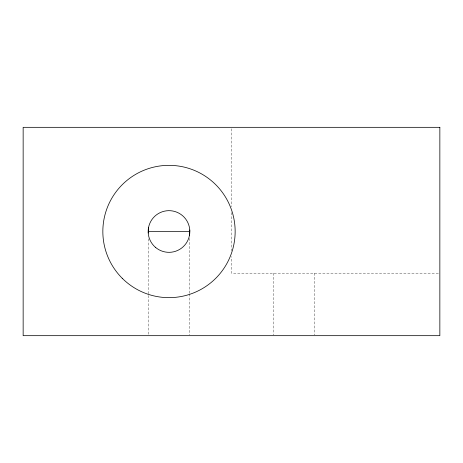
<?xml version="1.0" encoding="UTF-8"?>
<svg xmlns="http://www.w3.org/2000/svg" width="463" height="463" viewBox="0 0 463 463"><rect width="100%" height="100%" fill="white"/><g stroke="black" fill="none" stroke-linecap="round" stroke-linejoin="round"><path stroke-width="0.35" stroke-dasharray="2.31 1.74" d="M438.403 273.17L231.5 273.17L231.5 256.566M189.604 238.295L189.645 293.12M189.645 293.837L189.68 334.952M148.264 238.804L148.31 334.952M314.805 273.17L314.805 334.957M273.205 273.17L273.205 334.957M231.5 128.772L231.5 206.747M231.5 212.523L231.5 250.79"/><path stroke-width="0.69" d="M189.541 235.412L189.772 229.978M148.264 233.022L148.53 227.588M189.68 231.5L148.368 231.5M439.85 127.325L23.15 127.325L23.15 335.675L439.85 335.675L439.85 127.325M122.22 278.275A66.151 66.151 0 0 0 232.895 248.619A66.151 66.151 0 0 0 151.876 167.6A66.151 66.151 0 0 0 122.22 278.275M155.377 247.265A20.835 20.835 0 0 0 189.46 235.412A20.835 20.835 0 0 0 162.148 211.822A20.835 20.835 0 0 0 155.377 247.265"/></g></svg>
